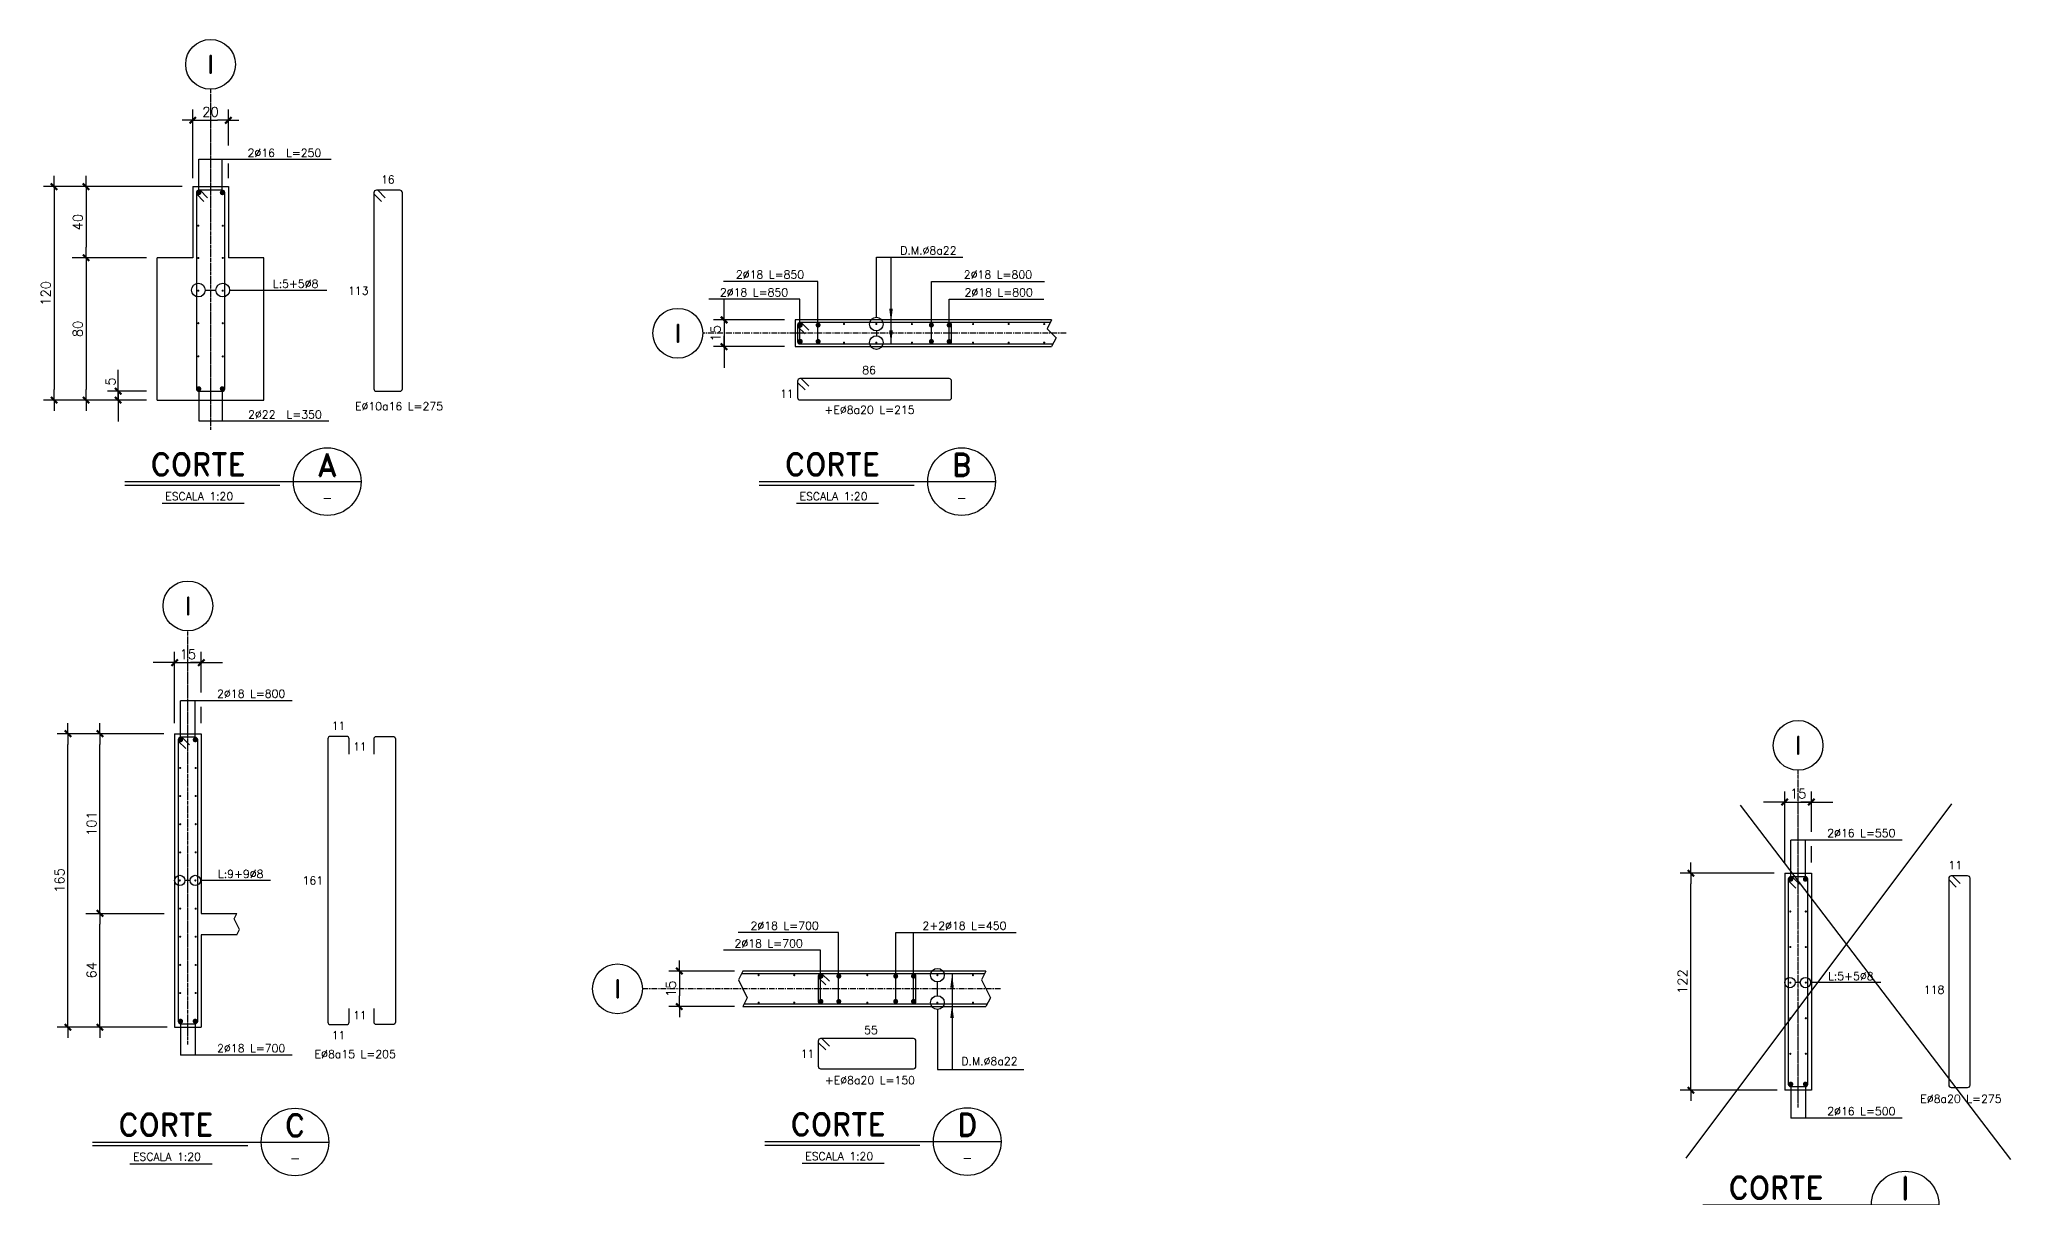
# Model space of a CAD drawing. Header units: millimetres. Extents: x 120 to 6193, y 171 to 3610.
# Drawn here: x 3421 to 6193, y 1936 to 3564 of the extents above; entities that cross this region are included whole.
import ezdxf
from ezdxf.enums import TextEntityAlignment as Align

# ---------------------------------------------------------------- set-up
doc = ezdxf.new("R2010")
doc.units = ezdxf.units.MM
doc.header["$LTSCALE"] = 0.5
doc.linetypes.add('CENTER', pattern=[50.8, 31.75, -6.35, 6.35, -6.35])
doc.linetypes.add('EJES', pattern=[12.5, 10, -1, 0.5, -1])
for name, color, linetype in [('CONTORNOS', 3, 'Continuous'), ('CORTES', 5, 'Continuous'), ('EJES', 1, 'CENTER'), ('revision', 1, 'Continuous'), ('TEXTOS-FE', 9, 'Continuous')]:
    doc.layers.add(name, color=color, linetype=linetype)
doc.styles.add('ROMAND', font='romand')
doc.styles.add('ROMANS', font='romans')
doc.styles.add('ROMANS0', font='romans.shx')
doc.styles.add('SIETE50', font='ROMAND.SHX', dxfattribs={"height": 31.5})
doc.linetypes.add('LCORTE', pattern='A,0.75,[136,ltypeshp.shx,S=0.125,R=0,X=0,Y=0],-0.5,0.7', length=1.95)
doc.dimstyles.new('ING20', dxfattribs={"dimscale": 50, "dimtxt": 0.27, "dimasz": 0.3, "dimexe": 0.3, "dimexo": 1, "dimgap": 0.1, "dimtad": 1, "dimlfac": 0.4, "dimzin": 12, "dimdsep": 46, "dimtxsty": 'ROMANS', "dimblk1": 'TICK1', "dimblk2": 'TICK1', "dimsah": 1, "dimcen": 0.09, "dimse1": 1, "dimse2": 1, "dimclrd": 2, "dimclre": 1, "dimclrt": 3, "dimadec": 0, "dimazin": 0, "dimtfac": 1, "dimtix": 1, "dimtmove": 2, "dimatfit": 3, "dimldrblk": 'TICK1', "dimfxl": 1, "dimtolj": 1, "dimtzin": 12, "dimarcsym": 0})

# ---------------------------------------------------------------- blocks, each defined once
blk = doc.blocks.new('TICK1')
at = {"color": 2}
for points in [[(0, 0), (-1, 0)], [(0, 0), (1, 0)]]:
    blk.add_lwpolyline(points, dxfattribs=at)
at = {"color": 2, "const_width": 0.2}
blk.add_lwpolyline([(-0.3, -0.3), (0.3, 0.3)], dxfattribs=at)
blk = doc.blocks.new('*D89')
at = {"layer": 'CORTES', "color": 2, "lineweight": -2}
blk.add_line((3651.8, 3449.9), (3671.8, 3449.9), dxfattribs=at)
at = {"layer": 'Defpoints', "color": 0}
for p in [(3636.8, 3449.9), (3686.8, 3449.9), (3686.8, 3449.9)]:
    blk.add_point(p, dxfattribs=at)
at = {"layer": 'CORTES', "color": 2, "lineweight": -2, "xscale": 15, "yscale": 15, "zscale": 15, "rotation": 180}
blk.add_blockref('TICK1', (3636.8, 3449.9), dxfattribs=at)
at = {"layer": 'CORTES', "color": 2, "lineweight": -2, "xscale": 15, "yscale": 15, "zscale": 15}
blk.add_blockref('TICK1', (3686.8, 3449.9), dxfattribs=at)
at = {"layer": 'CORTES', "color": 3, "insert": (3661.8, 3461.7), "char_height": 13.5, "attachment_point": 5, "style": 'ROMANS'}
blk.add_mtext('\\A1;20', dxfattribs=at)
blk = doc.blocks.new('*D90')
at = {"layer": 'CORTES', "color": 2, "lineweight": -2}
blk.add_line((3441.8, 3341.6), (3441.8, 3071.6), dxfattribs=at)
at = {"layer": 'Defpoints', "color": 0}
for p in [(3441.8, 3356.6), (3441.8, 3056.6), (3441.8, 3056.6)]:
    blk.add_point(p, dxfattribs=at)
at = {"layer": 'CORTES', "color": 2, "lineweight": -2, "xscale": 15, "yscale": 15, "zscale": 15}
for p, rotation in [((3441.8, 3356.6), 90), ((3441.8, 3056.6), 270)]:
    blk.add_blockref('TICK1', p, dxfattribs=dict(at, rotation=rotation))
at = {"layer": 'CORTES', "color": 3, "insert": (3430.1, 3206.6), "char_height": 13.5, "attachment_point": 5, "rotation": 90, "style": 'ROMANS'}
blk.add_mtext('\\A1;120', dxfattribs=at)
blk = doc.blocks.new('EJE-1')
at = {"color": 3, "linetype": 'Continuous'}
blk.add_circle((0, 0), 35, dxfattribs=at)
at = {"color": 5, "linetype": 'Continuous', "style": 'ROMAND'}
blk.add_attdef('0', text='', height=25, dxfattribs=at).set_placement((0.2, 0), align=Align.MIDDLE)
blk = doc.blocks.new('t-corte')
at = {"color": 6}
for p, q in [((-169.7, -4.9), (162.3, -4.9)), ((-169.7, -9.9), (48.3, -9.9))]:
    blk.add_line(p, q, dxfattribs=at)
at = {"color": 3}
blk.add_line((-117.3, -35.3), (-1.8, -35.3), dxfattribs=at)
blk.add_circle((114.8, -4.9), 47.5, dxfattribs=at)
at = {"color": 6, "style": 'SIETE50'}
blk.add_text('CORTE', height=31.5, dxfattribs=at).set_placement((-133.4, 3.7))
blk.add_attdef('A', text='', height=31.5, dxfattribs=at).set_placement((114.9, 18.7), align=Align.MIDDLE_CENTER)
at = {"color": 3, "style": 'ROMANS'}
blk.add_attdef('ESCALA', (-113, -31.1), '', height=11.2, dxfattribs=at)
blk.add_attdef('-', text='', height=13, dxfattribs=at).set_placement((115, -27.7), align=Align.MIDDLE)
blk = doc.blocks.new('*D91')
at = {"layer": 'CORTES', "color": 2, "lineweight": -2}
for p, q in [((3531.8, 3084.1), (3531.8, 3099.1)), ((3531.8, 3069.1), (3531.8, 3056.6)), ((3531.8, 3041.6), (3531.8, 3026.6))]:
    blk.add_line(p, q, dxfattribs=at)
at = {"layer": 'Defpoints', "color": 0}
for p in [(3531.8, 3069.1), (3531.8, 3056.6), (3531.8, 3056.6)]:
    blk.add_point(p, dxfattribs=at)
at = {"layer": 'CORTES', "color": 2, "lineweight": -2, "xscale": 15, "yscale": 15, "zscale": 15}
for p, rotation in [((3531.8, 3069.1), 270), ((3531.8, 3056.6), 90)]:
    blk.add_blockref('TICK1', p, dxfattribs=dict(at, rotation=rotation))
at = {"layer": 'CORTES', "color": 3, "insert": (3521.2, 3082.6), "char_height": 13.5, "attachment_point": 5, "rotation": 90, "style": 'ROMANS'}
blk.add_mtext('\\A1;5', dxfattribs=at)
blk = doc.blocks.new('*D92')
at = {"layer": 'CORTES', "color": 2, "lineweight": -2}
blk.add_line((3486.8, 3241.6), (3486.8, 3071.6), dxfattribs=at)
at = {"layer": 'Defpoints', "color": 0}
for p in [(3486.8, 3256.6), (3486.8, 3056.6), (3486.8, 3056.6)]:
    blk.add_point(p, dxfattribs=at)
at = {"layer": 'CORTES', "color": 2, "lineweight": -2, "xscale": 15, "yscale": 15, "zscale": 15}
for p, rotation in [((3486.8, 3256.6), 90), ((3486.8, 3056.6), 270)]:
    blk.add_blockref('TICK1', p, dxfattribs=dict(at, rotation=rotation))
at = {"layer": 'CORTES', "color": 3, "insert": (3475.1, 3156.6), "char_height": 13.5, "attachment_point": 5, "rotation": 90, "style": 'ROMANS'}
blk.add_mtext('\\A1;80', dxfattribs=at)
blk = doc.blocks.new('*D93')
at = {"layer": 'CORTES', "color": 2, "lineweight": -2}
blk.add_line((3486.8, 3341.6), (3486.8, 3271.6), dxfattribs=at)
at = {"layer": 'Defpoints', "color": 0}
for p in [(3486.8, 3356.6), (3486.8, 3256.6), (3486.8, 3256.6)]:
    blk.add_point(p, dxfattribs=at)
at = {"layer": 'CORTES', "color": 2, "lineweight": -2, "xscale": 15, "yscale": 15, "zscale": 15}
for p, rotation in [((3486.8, 3356.6), 90), ((3486.8, 3256.6), 270)]:
    blk.add_blockref('TICK1', p, dxfattribs=dict(at, rotation=rotation))
at = {"layer": 'CORTES', "color": 3, "insert": (3475.1, 3306.6), "char_height": 13.5, "attachment_point": 5, "rotation": 90, "style": 'ROMANS'}
blk.add_mtext('\\A1;40', dxfattribs=at)
blk = doc.blocks.new('*D94')
at = {"layer": 'CORTES', "color": 2, "lineweight": -2}
for p, q in [((4383.8, 3184.3), (4383.8, 3199.3)), ((4383.8, 3169.3), (4383.8, 3131.8)), ((4383.8, 3116.8), (4383.8, 3101.8))]:
    blk.add_line(p, q, dxfattribs=at)
at = {"layer": 'Defpoints', "color": 0}
for p in [(4383.8, 3169.3), (4383.8, 3131.8), (4383.8, 3131.8)]:
    blk.add_point(p, dxfattribs=at)
at = {"layer": 'CORTES', "color": 2, "lineweight": -2, "xscale": 15, "yscale": 15, "zscale": 15}
for p, rotation in [((4383.8, 3169.3), 270), ((4383.8, 3131.8), 90)]:
    blk.add_blockref('TICK1', p, dxfattribs=dict(at, rotation=rotation))
at = {"layer": 'CORTES', "color": 3, "insert": (4372, 3150.5), "char_height": 13.5, "attachment_point": 5, "rotation": 90, "style": 'ROMANS'}
blk.add_mtext('\\A1;15', dxfattribs=at)
blk = doc.blocks.new('FLECHA')
at = {"color": 2}
blk.add_lwpolyline([(0, 0, 0, 5, 0), (19.2, 0, 5, 5, 0)], format="xyseb", dxfattribs=at)
blk = doc.blocks.new('*D95')
at = {"layer": 'CORTES', "color": 2, "lineweight": -2}
blk.add_line((4320.9, 2239.2), (4320.9, 2219.2), dxfattribs=at)
at = {"layer": 'Defpoints', "color": 0}
for p in [(4320.9, 2254.2), (4320.9, 2204.2), (4320.9, 2204.2)]:
    blk.add_point(p, dxfattribs=at)
at = {"layer": 'CORTES', "color": 2, "lineweight": -2, "xscale": 15, "yscale": 15, "zscale": 15}
for p, rotation in [((4320.9, 2254.2), 90), ((4320.9, 2204.2), 270)]:
    blk.add_blockref('TICK1', p, dxfattribs=dict(at, rotation=rotation))
at = {"layer": 'CORTES', "color": 3, "insert": (4309.2, 2229.2), "char_height": 13.5, "attachment_point": 5, "rotation": 90, "style": 'ROMANS'}
blk.add_mtext('\\A1;15', dxfattribs=at)
blk = doc.blocks.new('*D96')
at = {"layer": 'CORTES', "color": 2, "lineweight": -2}
for p, q in [((3596.3, 2687.7), (3581.3, 2687.7)), ((3611.3, 2687.7), (3648.8, 2687.7)), ((3663.8, 2687.7), (3678.8, 2687.7))]:
    blk.add_line(p, q, dxfattribs=at)
at = {"layer": 'Defpoints', "color": 0}
for p in [(3611.3, 2687.7), (3648.8, 2687.7), (3648.8, 2687.7)]:
    blk.add_point(p, dxfattribs=at)
at = {"layer": 'CORTES', "color": 2, "lineweight": -2, "xscale": 15, "yscale": 15, "zscale": 15}
blk.add_blockref('TICK1', (3611.3, 2687.7), dxfattribs=at)
at = {"layer": 'CORTES', "color": 2, "lineweight": -2, "xscale": 15, "yscale": 15, "zscale": 15, "rotation": 180}
blk.add_blockref('TICK1', (3648.8, 2687.7), dxfattribs=at)
at = {"layer": 'CORTES', "color": 3, "insert": (3630, 2699.4), "char_height": 13.5, "attachment_point": 5, "style": 'ROMANS'}
blk.add_mtext('\\A1;15', dxfattribs=at)
blk = doc.blocks.new('*D97')
at = {"layer": 'CORTES', "color": 2, "lineweight": -2}
blk.add_line((3461.3, 2190.2), (3461.3, 2572.7), dxfattribs=at)
at = {"layer": 'Defpoints', "color": 0}
for p in [(3461.3, 2587.7), (3461.3, 2587.7), (3461.3, 2175.2)]:
    blk.add_point(p, dxfattribs=at)
at = {"layer": 'CORTES', "color": 2, "lineweight": -2, "xscale": 15, "yscale": 15, "zscale": 15}
for p, rotation in [((3461.3, 2587.7), 90), ((3461.3, 2175.2), 270)]:
    blk.add_blockref('TICK1', p, dxfattribs=dict(at, rotation=rotation))
at = {"layer": 'CORTES', "color": 3, "insert": (3449.5, 2381.4), "char_height": 13.5, "attachment_point": 5, "rotation": 90, "style": 'ROMANS'}
blk.add_mtext('\\A1;165', dxfattribs=at)
blk = doc.blocks.new('*D98')
at = {"layer": 'CORTES', "color": 2, "lineweight": -2}
blk.add_line((3506.3, 2190.2), (3506.3, 2320.2), dxfattribs=at)
at = {"layer": 'Defpoints', "color": 0}
for p in [(3506.3, 2335.2), (3506.3, 2335.2), (3506.3, 2175.2)]:
    blk.add_point(p, dxfattribs=at)
at = {"layer": 'CORTES', "color": 2, "lineweight": -2, "xscale": 15, "yscale": 15, "zscale": 15}
for p, rotation in [((3506.3, 2335.2), 90), ((3506.3, 2175.2), 270)]:
    blk.add_blockref('TICK1', p, dxfattribs=dict(at, rotation=rotation))
at = {"layer": 'CORTES', "color": 3, "insert": (3494.5, 2255.2), "char_height": 13.5, "attachment_point": 5, "rotation": 90, "style": 'ROMANS'}
blk.add_mtext('\\A1;64', dxfattribs=at)
blk = doc.blocks.new('*D99')
at = {"layer": 'CORTES', "color": 2, "lineweight": -2}
blk.add_line((3506.3, 2350.2), (3506.3, 2572.7), dxfattribs=at)
at = {"layer": 'Defpoints', "color": 0}
for p in [(3506.3, 2587.7), (3506.3, 2587.7), (3506.3, 2335.2)]:
    blk.add_point(p, dxfattribs=at)
at = {"layer": 'CORTES', "color": 2, "lineweight": -2, "xscale": 15, "yscale": 15, "zscale": 15}
for p, rotation in [((3506.3, 2587.7), 90), ((3506.3, 2335.2), 270)]:
    blk.add_blockref('TICK1', p, dxfattribs=dict(at, rotation=rotation))
at = {"layer": 'CORTES', "color": 3, "insert": (3494.5, 2461.4), "char_height": 13.5, "attachment_point": 5, "rotation": 90, "style": 'ROMANS'}
blk.add_mtext('\\A1;101', dxfattribs=at)
blk = doc.blocks.new('*D104')
at = {"layer": 'CORTES', "color": 2, "lineweight": -2}
for p, q in [((5860, 2491.7), (5845, 2491.7)), ((5875, 2491.7), (5912.5, 2491.7)), ((5927.5, 2491.7), (5942.5, 2491.7))]:
    blk.add_line(p, q, dxfattribs=at)
at = {"layer": 'Defpoints', "color": 0}
for p in [(5875, 2491.7), (5912.5, 2491.7), (5912.5, 2491.7)]:
    blk.add_point(p, dxfattribs=at)
at = {"layer": 'CORTES', "color": 2, "lineweight": -2, "xscale": 15, "yscale": 15, "zscale": 15}
blk.add_blockref('TICK1', (5875, 2491.7), dxfattribs=at)
at = {"layer": 'CORTES', "color": 2, "lineweight": -2, "xscale": 15, "yscale": 15, "zscale": 15, "rotation": 180}
blk.add_blockref('TICK1', (5912.5, 2491.7), dxfattribs=at)
at = {"layer": 'CORTES', "color": 3, "insert": (5893.8, 2503.5), "char_height": 13.5, "attachment_point": 5, "style": 'ROMANS'}
blk.add_mtext('\\A1;15', dxfattribs=at)
blk = doc.blocks.new('*D105')
at = {"layer": 'CORTES', "color": 2, "lineweight": -2}
blk.add_line((5743.1, 2101.7), (5743.1, 2376.7), dxfattribs=at)
at = {"layer": 'Defpoints', "color": 0}
for p in [(5743.1, 2391.7), (5743.1, 2391.7), (5743.1, 2086.7)]:
    blk.add_point(p, dxfattribs=at)
at = {"layer": 'CORTES', "color": 2, "lineweight": -2, "xscale": 15, "yscale": 15, "zscale": 15}
for p, rotation in [((5743.1, 2391.7), 90), ((5743.1, 2086.7), 270)]:
    blk.add_blockref('TICK1', p, dxfattribs=dict(at, rotation=rotation))
at = {"layer": 'CORTES', "color": 3, "insert": (5731.3, 2239.2), "char_height": 13.5, "attachment_point": 5, "rotation": 90, "style": 'ROMANS'}
blk.add_mtext('\\A1;122', dxfattribs=at)

msp = doc.modelspace()

# ---------------------------------------------------------------- linework, layer by layer
at = {"color": 1, "linetype": 'LCORTE'}
for p, q in [((3586.827, 3056.621), (3586.827, 3256.621)), ((3736.827, 3056.621), (3736.827, 3256.621))]:
    msp.add_line(p, q, dxfattribs=at)
at = {"layer": 'CONTORNOS', "color": 2, "ltscale": 0.5}
for p, q in [((3695.017, 2327.687), (3698.767, 2335.187)), ((3702.517, 2312.687), (3695.017, 2327.687)), ((3698.767, 2305.187), (3702.517, 2312.687))]:
    msp.add_line(p, q, dxfattribs=at)
at = {"layer": 'CORTES', "color": 1, "linetype": 'EJES'}
for p, q in [((3661.827, 3493.519), (3661.827, 3014.882)), ((3630.017, 2150.806), (3630.017, 2732.304)), ((5893.769, 2062.333), (5893.769, 2536.33))]:
    msp.add_line(p, q, dxfattribs=at)
at = {"layer": 'CORTES', "color": 1}
for p, q in [((3636.827, 3368.611), (3636.827, 3464.903)), ((3686.827, 3414.236), (3686.827, 3464.903)), ((3645.324, 3395.182), (3831.407, 3395.182)), ((3645.324, 3348.118), (3645.324, 3395.182)), ((3678.324, 3348.118), (3678.324, 3395.182)), ((3686.827, 3368.611), (3686.827, 3389.043)), ((3621.827, 3356.621), (3426.827, 3356.621)), ((3571.665, 3256.621), (3467.191, 3256.621)), ((4597.866, 3173.045), (4597.866, 3257.626)), ((4618.514, 3135.637), (4618.514, 3257.626)), ((3654.254, 3211.17), (3669.394, 3211.17)), ((3688.594, 3211.17), (3825.43, 3211.17)), ((4468.757, 3169.283), (4368.757, 3169.283)), ((4468.757, 3131.783), (4368.757, 3131.783)), ((4597.866, 3153.845), (4597.866, 3147.013)), ((3571.827, 3056.621), (3426.827, 3056.621)), ((3571.827, 3069.121), (3516.827, 3069.121)), ((3645.324, 3072.618), (3645.324, 3027.466)), ((3678.324, 3072.618), (3678.324, 3027.466)), ((3645.324, 3027.466), (3828.169, 3027.466)), ((3611.267, 2602.687), (3611.267, 2702.687)), ((3648.767, 2645.844), (3648.767, 2702.687)), ((3619.765, 2579.185), (3619.765, 2634.121)), ((3776.56, 2634.121), (3619.77, 2634.121)), ((3640.265, 2579.185), (3640.265, 2634.121)), ((3648.767, 2602.687), (3648.767, 2625.491)), ((3596.267, 2587.687), (3446.267, 2587.687)), ((5875.019, 2406.714), (5875.019, 2506.714)), ((5912.519, 2449.871), (5912.519, 2506.714)), ((5883.516, 2383.211), (5883.516, 2438.147)), ((6040.311, 2438.147), (5883.522, 2438.147)), ((5904.016, 2383.211), (5904.016, 2438.147)), ((5912.519, 2406.714), (5912.519, 2429.518)), ((5860.019, 2391.714), (5728.084, 2391.714)), ((3633.168, 2381.436), (3625.805, 2381.436)), ((3746.204, 2381.436), (3647.645, 2381.436)), ((3486.506, 2335.187), (3596.719, 2335.187)), ((4398.597, 2254.192), (4305.928, 2254.192)), ((4704.331, 2250.131), (4704.331, 2115.642)), ((4683.682, 2219.422), (4683.682, 2238.755)), ((5896.919, 2237.895), (5889.556, 2237.895)), ((6009.956, 2237.895), (5911.396, 2237.895)), ((4398.597, 2204.192), (4305.928, 2204.192)), ((4683.682, 2200.222), (4683.682, 2115.642)), ((3600.707, 2175.187), (3446.267, 2175.187)), ((3619.765, 2183.693), (3619.765, 2135.737)), ((3640.265, 2183.693), (3640.265, 2135.737)), ((3776.56, 2135.737), (3619.77, 2135.737)), ((5864.459, 2086.714), (5728.084, 2086.714)), ((5883.516, 2095.219), (5883.516, 2047.264)), ((5904.016, 2095.219), (5904.016, 2047.264)), ((6040.311, 2047.264), (5883.522, 2047.264))]:
    msp.add_line(p, q, dxfattribs=at)
at = {"layer": 'CORTES'}
for p, q in [((3636.827, 3356.621), (3686.827, 3356.621)), ((3636.827, 3356.621), (3636.827, 3256.621)), ((3686.827, 3356.621), (3686.827, 3256.621)), ((3636.827, 3256.621), (3586.827, 3256.621)), ((3736.827, 3256.621), (3686.827, 3256.621)), ((4844.214, 3169.283), (4483.757, 3169.283)), ((4483.757, 3169.283), (4483.757, 3131.783)), ((4483.757, 3131.783), (4844.214, 3131.783)), ((3586.827, 3056.621), (3736.827, 3056.621)), ((3611.267, 2587.687), (3648.767, 2587.687)), ((3611.267, 2587.687), (3611.267, 2175.187)), ((3648.767, 2587.687), (3648.767, 2335.187)), ((5875.019, 2391.714), (5912.519, 2391.714)), ((5875.019, 2391.714), (5875.019, 2086.714)), ((5912.519, 2391.714), (5912.519, 2086.714)), ((3648.767, 2335.187), (3698.767, 2335.187)), ((3698.767, 2305.187), (3648.767, 2305.187)), ((3648.767, 2305.187), (3648.767, 2175.187)), ((4751.898, 2254.192), (4410.181, 2254.192)), ((4410.181, 2204.192), (4751.898, 2204.192)), ((3611.267, 2175.187), (3648.767, 2175.187)), ((5912.519, 2086.714), (5875.019, 2086.714))]:
    msp.add_line(p, q, dxfattribs=at)
at = {"layer": 'CORTES', "color": 2}
for p, q in [((3641.824, 3346.318), (3652.431, 3335.712)), ((3647.124, 3351.618), (3657.731, 3341.012)), ((4487.009, 3160.235), (4497.615, 3149.629)), ((4492.309, 3165.535), (4502.915, 3154.929)), ((4844.214, 3169.283), (4837.964, 3156.783)), ((4837.964, 3156.783), (4850.464, 3144.283)), ((4850.464, 3144.283), (4844.214, 3131.783)), ((3616.265, 2577.385), (3626.871, 2566.778)), ((3621.565, 2582.685), (3632.171, 2572.078)), ((5885.316, 2386.711), (5895.923, 2376.104)), ((5880.016, 2381.411), (5890.623, 2370.804)), ((4410.181, 2254.192), (4403.931, 2241.692)), ((4516.07, 2245.145), (4526.676, 2234.538)), ((4521.37, 2250.445), (4531.976, 2239.838)), ((4751.898, 2254.192), (4745.648, 2241.692)), ((4403.931, 2241.692), (4416.431, 2216.692)), ((4745.648, 2241.692), (4758.148, 2216.692)), ((4416.431, 2216.692), (4410.181, 2204.192)), ((4758.148, 2216.692), (4751.898, 2204.192))]:
    msp.add_line(p, q, dxfattribs=at)
at = {"layer": 'CORTES', "color": 7}
for p, q in [((3891.502, 3346.318), (3902.109, 3335.712)), ((3896.802, 3351.618), (3907.409, 3341.012)), ((4487.009, 3081.515), (4497.615, 3070.909)), ((4492.309, 3086.815), (4502.915, 3076.209)), ((4516.07, 2153.924), (4526.676, 2143.318)), ((4521.37, 2159.224), (4531.976, 2148.618))]:
    msp.add_line(p, q, dxfattribs=at)
at = {"layer": 'CORTES', "color": 1, "linetype": 'Continuous'}
for p, q in [((4597.866, 3257.626), (4719.368, 3257.626)), ((4515.509, 3223.47), (4383.181, 3223.47)), ((4515.509, 3139.035), (4515.509, 3223.47)), ((4675.257, 3223.47), (4834.076, 3223.47)), ((4675.257, 3139.035), (4675.257, 3223.47)), ((4490.509, 3198.47), (4362.238, 3198.47)), ((4490.509, 3139.035), (4490.509, 3198.47)), ((4700.257, 3198.47), (4833.527, 3198.47)), ((4700.257, 3139.035), (4700.257, 3198.47)), ((4544.57, 2308.379), (4403.742, 2308.379)), ((4544.57, 2211.445), (4544.57, 2308.379)), ((4625.07, 2308.379), (4794.546, 2308.379)), ((4625.07, 2211.445), (4625.07, 2308.379)), ((4650.07, 2211.445), (4650.07, 2308.379)), ((4519.57, 2283.379), (4382.799, 2283.379)), ((4519.57, 2211.445), (4519.57, 2283.379)), ((4683.682, 2115.642), (4805.184, 2115.642))]:
    msp.add_line(p, q, dxfattribs=at)
at = {"layer": 'CORTES', "color": 7, "ltscale": 0.5}
for p, q in [((6110.909, 2387.966), (6121.516, 2377.359)), ((6105.609, 2382.666), (6116.216, 2372.059))]:
    msp.add_line(p, q, dxfattribs=at)
at = {"layer": 'CORTES', "color": 2}
for points in [[(3678.324, 3069.118, 0.41421356), (3681.824, 3072.618), (3681.824, 3348.118, 0.41421356), (3678.324, 3351.618), (3659.324, 3351.618), (3645.324, 3351.618, 0.41421356), (3641.824, 3348.118), (3641.824, 3072.618, 0.41421356), (3645.324, 3069.118)], [(4700.257, 3135.535, 0.41421356), (4703.757, 3139.035), (4703.757, 3162.035, 0.41421356), (4700.257, 3165.535), (4528.259, 3165.535), (4490.509, 3165.535, 0.41421356), (4487.009, 3162.035), (4487.009, 3139.035, 0.41421356), (4490.509, 3135.535)], [(3640.265, 2180.187, 0.41421356), (3643.765, 2183.687), (3643.765, 2579.185, 0.41421356), (3640.265, 2582.685), (3633.765, 2582.685), (3619.765, 2582.685, 0.41421356), (3616.265, 2579.185), (3616.265, 2183.687, 0.41421356), (3619.765, 2180.187)], [(5904.016, 2091.714, 0.41421356), (5907.516, 2095.214), (5907.516, 2383.211, 0.41421356), (5904.016, 2386.711), (5897.516, 2386.711), (5883.516, 2386.711, 0.41421356), (5880.016, 2383.211), (5880.016, 2095.214, 0.41421356), (5883.516, 2091.714)], [(4650.07, 2207.945, 0.41421356), (4653.57, 2211.445), (4653.57, 2246.945, 0.41421356), (4650.07, 2250.445), (4553.82, 2250.445), (4519.57, 2250.445, 0.41421356), (4516.07, 2246.945), (4516.07, 2211.445, 0.41421356), (4519.57, 2207.945)]]:
    msp.add_lwpolyline(points, format="xyb", close=True, dxfattribs=at)
for points, const_width in [([(3643.574, 3348.118, 1), (3647.074, 3348.118, 1)], 3.5), ([(3676.574, 3348.118, 1), (3680.074, 3348.118, 1)], 3.5), ([(3643.904, 3301.638, 1), (3645.404, 3301.638, 1)], 1.5), ([(3678.244, 3301.638, 1), (3679.744, 3301.638, 1)], 1.5), ([(3643.904, 3256.434, 1), (3645.404, 3256.434, 1)], 1.5), ([(3678.244, 3256.434, 1), (3679.744, 3256.434, 1)], 1.5), ([(3643.904, 3210.421, 1), (3645.404, 3210.421, 1)], 1.5), ([(3678.244, 3210.421, 1), (3679.744, 3210.421, 1)], 1.5), ([(3643.904, 3164.688, 1), (3645.404, 3164.688, 1)], 1.5), ([(3678.244, 3164.688, 1), (3679.744, 3164.688, 1)], 1.5), ([(4488.759, 3162.035, 1), (4492.259, 3162.035, 1)], 3.5), ([(4489.256, 3162.035, 1), (4492.756, 3162.035, 1)], 3.5), ([(4514.256, 3162.035, 1), (4517.756, 3162.035, 1)], 3.5), ([(4552.366, 3162.695, 1), (4552.366, 3164.195, 1)], 1.5), ([(4597.866, 3162.695, 1), (4597.866, 3164.195, 1)], 1.5), ([(4647.866, 3162.695, 1), (4647.866, 3164.195, 1)], 1.5), ([(4673.504, 3162.035, 1), (4677.004, 3162.035, 1)], 3.5), ([(4673.507, 3162.035, 1), (4677.007, 3162.035, 1)], 3.5), ([(4698.504, 3162.035, 1), (4702.004, 3162.035, 1)], 3.5), ([(4698.507, 3162.035, 1), (4702.007, 3162.035, 1)], 3.5), ([(4733.869, 3162.695, 1), (4733.869, 3164.195, 1)], 1.5), ([(4783.869, 3162.695, 1), (4783.869, 3164.195, 1)], 1.5), ([(4833.869, 3162.695, 1), (4833.869, 3164.195, 1)], 1.5), ([(4488.759, 3139.035, 1), (4492.259, 3139.035, 1)], 3.5), ([(4489.256, 3139.035, 1), (4492.756, 3139.035, 1)], 3.5), ([(4514.256, 3139.035, 1), (4517.756, 3139.035, 1)], 3.5), ([(4552.366, 3138.163, -1), (4552.366, 3136.663, -1)], 1.5), ([(4597.866, 3138.163, -1), (4597.866, 3136.663, -1)], 1.5), ([(4647.866, 3138.163, -1), (4647.866, 3136.663, -1)], 1.5), ([(4673.504, 3139.035, 1), (4677.004, 3139.035, 1)], 3.5), ([(4673.507, 3139.035, 1), (4677.007, 3139.035, 1)], 3.5), ([(4698.504, 3139.035, 1), (4702.004, 3139.035, 1)], 3.5), ([(4698.507, 3139.035, 1), (4702.007, 3139.035, 1)], 3.5), ([(4733.869, 3138.163, -1), (4733.869, 3136.663, -1)], 1.5), ([(4783.869, 3138.163, -1), (4783.869, 3136.663, -1)], 1.5), ([(4833.869, 3138.163, -1), (4833.869, 3136.663, -1)], 1.5), ([(3643.904, 3117.977, 1), (3645.404, 3117.977, 1)], 1.5), ([(3678.244, 3117.977, 1), (3679.744, 3117.977, 1)], 1.5), ([(3643.574, 3072.618, 1), (3647.074, 3072.618, 1)], 3.5), ([(3676.574, 3072.618, 1), (3680.074, 3072.618, 1)], 3.5), ([(3618.015, 2579.185, 1), (3621.515, 2579.185, 1)], 3.5), ([(3638.515, 2579.185, 1), (3642.015, 2579.185, 1)], 3.5), ([(3618.345, 2539.635, -1), (3619.845, 2539.635, -1)], 1.5), ([(3640.185, 2539.635, -1), (3641.685, 2539.635, -1)], 1.5), ([(3618.345, 2500.085, -1), (3619.845, 2500.085, -1)], 1.5), ([(3640.185, 2500.085, -1), (3641.685, 2500.085, -1)], 1.5), ([(3618.345, 2460.535, -1), (3619.845, 2460.535, -1)], 1.5), ([(3640.185, 2460.535, -1), (3641.685, 2460.535, -1)], 1.5), ([(3618.345, 2420.986, -1), (3619.845, 2420.986, -1)], 1.5), ([(3640.185, 2420.986, -1), (3641.685, 2420.986, -1)], 1.5), ([(5881.766, 2383.211, 1), (5885.266, 2383.211, 1)], 3.5), ([(5902.266, 2383.211, 1), (5905.766, 2383.211, 1)], 3.5), ([(3617.816, 2381.436, 1), (3619.316, 2381.436, 1)], 1.5), ([(3639.656, 2381.436, 1), (3641.156, 2381.436, 1)], 1.5), ([(3618.345, 2341.886, 1), (3619.845, 2341.886, 1)], 1.5), ([(3640.185, 2341.886, 1), (3641.685, 2341.886, 1)], 1.5), ([(5882.096, 2337.839, -1), (5883.596, 2337.839, -1)], 1.5), ([(5903.936, 2337.839, -1), (5905.436, 2337.839, -1)], 1.5), ([(3618.345, 2302.336, 1), (3619.845, 2302.336, 1)], 1.5), ([(3640.185, 2302.336, 1), (3641.685, 2302.336, 1)], 1.5), ([(5882.096, 2287.839, -1), (5883.596, 2287.839, -1)], 1.5), ([(5903.936, 2287.839, -1), (5905.436, 2287.839, -1)], 1.5), ([(3618.345, 2262.787, 1), (3619.845, 2262.787, 1)], 1.5), ([(3640.185, 2262.787, 1), (3641.685, 2262.787, 1)], 1.5), ([(4432.419, 2247.605, 1), (4432.419, 2249.105, 1)], 1.5), ([(4482.419, 2247.605, 1), (4482.419, 2249.105, 1)], 1.5), ([(4518.317, 2246.945, 1), (4521.817, 2246.945, 1)], 3.5), ([(4543.317, 2246.945, 1), (4546.817, 2246.945, 1)], 3.5), ([(4585.128, 2247.605, 1), (4585.128, 2249.105, 1)], 1.5), ([(4623.317, 2246.945, 1), (4626.817, 2246.945, 1)], 3.5), ([(4623.32, 2246.945, 1), (4626.82, 2246.945, 1)], 3.5), ([(4648.317, 2246.945, 1), (4651.817, 2246.945, 1)], 3.5), ([(4648.32, 2246.945, 1), (4651.82, 2246.945, 1)], 3.5), ([(4683.682, 2247.605, 1), (4683.682, 2249.105, 1)], 1.5), ([(4733.682, 2247.605, 1), (4733.682, 2249.105, 1)], 1.5), ([(3618.345, 2223.237, 1), (3619.845, 2223.237, 1)], 1.5), ([(3640.185, 2223.237, 1), (3641.685, 2223.237, 1)], 1.5), ([(5882.096, 2237.839, -1), (5883.596, 2237.839, -1)], 1.5), ([(5903.936, 2237.839, -1), (5905.436, 2237.839, -1)], 1.5), ([(4432.419, 2210.572, -1), (4432.419, 2209.072, -1)], 1.5), ([(4482.419, 2210.572, -1), (4482.419, 2209.072, -1)], 1.5), ([(4518.317, 2211.445, 1), (4521.817, 2211.445, 1)], 3.5), ([(4543.317, 2211.445, 1), (4546.817, 2211.445, 1)], 3.5), ([(4585.128, 2210.572, -1), (4585.128, 2209.072, -1)], 1.5), ([(4623.317, 2211.445, 1), (4626.817, 2211.445, 1)], 3.5), ([(4623.32, 2211.445, 1), (4626.82, 2211.445, 1)], 3.5), ([(4648.317, 2211.445, 1), (4651.817, 2211.445, 1)], 3.5), ([(4648.32, 2211.445, 1), (4651.82, 2211.445, 1)], 3.5), ([(4683.682, 2210.572, -1), (4683.682, 2209.072, -1)], 1.5), ([(4733.682, 2210.572, -1), (4733.682, 2209.072, -1)], 1.5), ([(5882.096, 2187.839, 1), (5883.596, 2187.839, 1)], 1.5), ([(5903.936, 2187.839, 1), (5905.436, 2187.839, 1)], 1.5), ([(3618.015, 2183.687, 1), (3621.515, 2183.687, 1)], 3.5), ([(3638.515, 2183.687, 1), (3642.015, 2183.687, 1)], 3.5), ([(5882.096, 2137.839, 1), (5883.596, 2137.839, 1)], 1.5), ([(5903.936, 2137.839, 1), (5905.436, 2137.839, 1)], 1.5), ([(5881.766, 2095.214, 1), (5885.266, 2095.214, 1)], 3.5), ([(5902.266, 2095.214, 1), (5905.766, 2095.214, 1)], 3.5)]:
    msp.add_lwpolyline(points, format="xyb", close=True, dxfattribs=dict(at, const_width=const_width))
at = {"layer": 'CORTES', "color": 7}
for points in [[(3928.002, 3069.118, 0.41421356), (3931.502, 3072.618), (3931.502, 3348.118, 0.41421356), (3928.002, 3351.618), (3909.002, 3351.618), (3895.002, 3351.618, 0.41421356), (3891.502, 3348.118), (3891.502, 3072.618, 0.41421356), (3895.002, 3069.118)], [(4700.257, 3056.815, 0.41421356), (4703.757, 3060.315), (4703.757, 3083.315, 0.41421356), (4700.257, 3086.815), (4528.259, 3086.815), (4490.509, 3086.815, 0.41421356), (4487.009, 3083.315), (4487.009, 3060.315, 0.41421356), (4490.509, 3056.815)], [(4650.07, 2116.724, 0.41421356), (4653.57, 2120.224), (4653.57, 2155.724, 0.41421356), (4650.07, 2159.224), (4548.82, 2159.224), (4519.57, 2159.224, 0.41421356), (4516.07, 2155.724), (4516.07, 2120.224, 0.41421356), (4519.57, 2116.724)]]:
    msp.add_lwpolyline(points, format="xyb", close=True, dxfattribs=at)
at = {"layer": 'CORTES', "color": 2}
msp.add_lwpolyline([(4841.842, 3165.535), (4793.976, 3165.535), (4490.509, 3165.535, 0.41421356), (4487.009, 3162.035), (4487.009, 3139.035, 0.41421356), (4490.509, 3135.535), (4845.592, 3135.535)], format="xyb", dxfattribs=at)
at = {"layer": 'CORTES', "color": 7, "ltscale": 0.5, "elevation": 0}
for points in [[(3856.705, 2558.94), (3856.705, 2580.44, 0.41421356), (3853.205, 2583.94), (3830.205, 2583.94, 0.41421356), (3826.705, 2580.44), (3826.705, 2182.44, 0.41421356), (3830.205, 2178.94), (3853.205, 2178.94, 0.41421356), (3856.705, 2182.44), (3856.705, 2201.44)], [(3891.705, 2558.94), (3891.705, 2580.44, -0.41421356), (3895.205, 2583.94), (3918.205, 2583.94, -0.41421356), (3921.705, 2580.44), (3921.705, 2182.44, -0.41421356), (3918.205, 2178.94), (3895.205, 2178.94, -0.41421356), (3891.705, 2182.44), (3891.705, 2201.44)]]:
    msp.add_lwpolyline(points, format="xyb", dxfattribs=at)
msp.add_lwpolyline([(6132.109, 2090.466, 0.41421356), (6135.609, 2093.966), (6135.609, 2384.466, 0.41421356), (6132.109, 2387.966), (6120.609, 2387.966), (6109.109, 2387.966, 0.41421356), (6105.609, 2384.466), (6105.609, 2093.966, 0.41421356), (6109.109, 2090.466)], format="xyb", close=True, dxfattribs=at)
at = {"layer": 'CORTES', "color": 2}
for points in [[(4750.024, 2250.445), (4640.62, 2250.445), (4408.307, 2250.445)], [(4412.057, 2207.945), (4753.774, 2207.945)]]:
    msp.add_lwpolyline(points, dxfattribs=at)
at = {"layer": 'CORTES', "color": 1}
for centre, radius in [((3644.654, 3211.17), 9.6), ((3678.994, 3211.17), 9.6), ((4597.866, 3163.445), 9.6), ((4597.866, 3137.413), 9.6), ((3618.566, 2381.436), 7.239), ((3640.406, 2381.436), 7.239), ((4683.682, 2248.355), 9.6), ((5882.318, 2237.895), 7.239), ((5904.158, 2237.895), 7.239), ((4683.682, 2209.822), 9.6)]:
    msp.add_circle(centre, radius, dxfattribs=at)
at = {"layer": 'EJES', "ltscale": 0.5}
for p, q in [((4864.708, 3150.533), (4353.757, 3150.533)), ((4772.392, 2229.192), (4269.023, 2229.192))]:
    msp.add_line(p, q, dxfattribs=at)
at = {"layer": 'revision', "ltscale": 0.5}
for p, q in [((5736.426, 1991.266), (6109.758, 2489.254)), ((5812.149, 2487.494), (6192.525, 1989.507))]:
    msp.add_line(p, q, dxfattribs=at)

# ---------------------------------------------------------------- block references
at = {"layer": 'CORTES'}
for name, p, values in [('EJE-1', (3661.827, 3528.519), {'0': 'I'}), ('EJE-1', (4318.757, 3150.533), {'0': 'I'}), ('t-corte', (3711.094, 2946.937), {'ESCALA': 'ESCALA 1:20', 'A': 'A', '-': '-'}), ('t-corte', (4602.892, 2946.937), {'ESCALA': 'ESCALA 1:20', 'A': 'B', '-': '-'}), ('EJE-1', (3630.017, 2767.304), {'0': 'I'}), ('EJE-1', (5893.769, 2571.33), {'0': 'I'}), ('EJE-1', (4234.023, 2229.192), {'0': 'I'}), ('t-corte', (3665.769, 2018.714), {'ESCALA': 'ESCALA 1:20', 'A': 'C', '-': '-'}), ('t-corte', (4610.858, 2019.346), {'ESCALA': 'ESCALA 1:20', 'A': 'D', '-': '-'}), ('t-corte', (5929.521, 1930.241), {'ESCALA': 'ESCALA 1:20', 'A': 'I', '-': '-'})]:
    msp.add_blockref(name, p, dxfattribs=at).add_auto_attribs(values)
at = {"layer": 'CORTES', "color": 1, "xscale": -1, "rotation": 270}
for p in [(4618.514, 3165.753), (4618.514, 3135.637)]:
    msp.add_blockref('FLECHA', p, dxfattribs=at)
at = {"layer": 'CORTES', "color": 1, "rotation": 270}
for p in [(4704.331, 2250.131), (4704.331, 2207.515)]:
    msp.add_blockref('FLECHA', p, dxfattribs=at)

# ---------------------------------------------------------------- texts
at = {"layer": 'CORTES', "color": 9, "style": 'ROMANS0'}
for s, p in [('2%%c16  L=250', (3765.71, 3404.037)), ('2%%c22  L=350', (3766.418, 3036.321))]:
    msp.add_text(s, height=11.25, dxfattribs=at).set_placement(p, align=Align.MIDDLE)
at = {"layer": 'CORTES', "color": 3, "style": 'ROMANS0'}
for s, p in [('16', (3911.015, 3366.618)), ('113', (3869.502, 3210.368)), ('86', (4587.673, 3098.815)), ('11', (4472.009, 3065.565)), ('55', (4590.177, 2171.224)), ('11', (4501.07, 2137.974))]:
    msp.add_text(s, height=11.25, dxfattribs=at).set_placement(p, align=Align.MIDDLE)
at = {"layer": 'CORTES', "color": 9}
for s, style, p in [('D.M.%%C8a22', 'ROMANS', (4671.077, 3261.247)), ('2%%c18 L=850', 'ROMANS', (4448.396, 3227.38)), ('2%%c18 L=800', 'ROMANS', (4768.861, 3227.38)), ('2%%c18 L=850', 'ROMANS', (4425.896, 3202.38)), ('2%%c18 L=800', 'ROMANS', (4769.869, 3202.38)), ('2%%C18 L=800', 'ROMANS0', (3718.968, 2638.359)), ('2%%C16 L=550', 'ROMANS0', (5982.719, 2442.386)), ('L:9+9%%c8', 'ROMANS0', (3704.149, 2384.948)), ('2%%c18 L=700', 'ROMANS', (4468.957, 2312.29)), ('2+2%%c18 L=450', 'ROMANS', (4721.76, 2312.29)), ('2%%c18 L=700', 'ROMANS', (4446.457, 2287.29)), ('L:5+5%%c8', 'ROMANS0', (5967.9, 2241.407)), ('2%%C18 L=700', 'ROMANS0', (3718.968, 2139.976)), ('D.M.%%C8a22', 'ROMANS', (4756.893, 2121.803)), ('2%%C16 L=500', 'ROMANS0', (5982.719, 2051.502))]:
    msp.add_text(s, height=11.25, dxfattribs=dict(at, style=style)).set_placement(p, align=Align.CENTER)
at = {"layer": 'CORTES', "color": 3, "style": 'ROMANS0'}
for s, p in [('E%%c10a16 L=275', (3926.802, 3042.298)), ('+E%%c8a20 L=215', (4588.288, 3037.315)), ('+E%%C8a20 L=150', (4588.835, 2095.053))]:
    msp.add_text(s, height=11.25, dxfattribs=at).set_placement(p, align=Align.CENTER)
at = {"layer": 'CORTES', "color": 3, "ltscale": 0.5, "style": 'ROMANS0'}
for s, p in [('11', (3841.705, 2598.94)), ('11', (3871.705, 2569.69)), ('161', (3805.647, 2381.44)), ('11', (6114.859, 2402.966)), ('118', (6084.982, 2227.966)), ('11', (3871.705, 2191.94)), ('11', (3841.705, 2163.94))]:
    msp.add_text(s, height=11.25, dxfattribs=at).set_placement(p, align=Align.MIDDLE)
for s, p in [('E%%C8a15 L=205', (3865.229, 2131.734)), ('E%%c8a20 L=275', (6122.711, 2068.945))]:
    msp.add_text(s, height=11.25, dxfattribs=at).set_placement(p, align=Align.CENTER)
at = {"layer": 'TEXTOS-FE', "color": 9, "style": 'ROMANS0'}
msp.add_text('L:5+5%%c8', height=11.25, dxfattribs=at).set_placement((3781.398, 3214.529), align=Align.CENTER)

# ---------------------------------------------------------------- dimensions: what is measured, and where the dimension line sits
at = {"layer": 'CORTES'}
for base, p1, p2, picture, middle in [((3686.827, 3449.903), (3636.827, 3449.903), (3686.827, 3449.903), '*D89', (3661.827, 3461.653)), ((3648.767, 2687.687), (3611.267, 2687.687), (3648.767, 2687.687), '*D96', (3630.017, 2699.437)), ((5912.519, 2491.714), (5875.019, 2491.714), (5912.519, 2491.714), '*D104', (5893.769, 2503.464))]:
    dim = msp.add_linear_dim(base=base, p1=p1, p2=p2, dimstyle='ING20', dxfattribs=at)
    dim.commit()
    dim.dimension.update_dxf_attribs({"geometry": picture, "text_midpoint": middle})
for base, p1, p2, picture, middle in [((3441.827, 3056.621), (3441.827, 3356.621), (3441.827, 3056.621), '*D90', (3430.077, 3206.621)), ((3486.827, 3256.621), (3486.827, 3356.621), (3486.827, 3256.621), '*D93', (3475.077, 3306.621)), ((3486.827, 3056.621), (3486.827, 3256.621), (3486.827, 3056.621), '*D92', (3475.077, 3156.621)), ((4383.757, 3131.783), (4383.757, 3169.283), (4383.757, 3131.783), '*D94', (4372.007, 3150.533)), ((3461.267, 2587.687), (3461.267, 2175.187), (3461.267, 2587.687), '*D97', (3449.517, 2381.437)), ((3506.267, 2587.687), (3506.267, 2335.187), (3506.267, 2587.687), '*D99', (3494.517, 2461.437)), ((5743.084, 2391.714), (5743.084, 2086.714), (5743.084, 2391.714), '*D105', (5731.334, 2239.214)), ((3506.267, 2335.187), (3506.267, 2175.187), (3506.267, 2335.187), '*D98', (3494.517, 2255.187))]:
    dim = msp.add_linear_dim(base=base, p1=p1, p2=p2, angle=90, dimstyle='ING20', dxfattribs=at)
    dim.commit()
    dim.dimension.update_dxf_attribs({"geometry": picture, "text_midpoint": middle})
dim = msp.add_linear_dim(base=(3531.827, 3056.621), p1=(3531.827, 3069.121), p2=(3531.827, 3056.621), angle=90, dimstyle='ING20', dxfattribs=at)
dim.commit()
dim.dimension.update_dxf_attribs({"geometry": '*D91', "text_midpoint": (3521.202, 3082.603), "dimtype": 160})
dim = msp.add_linear_dim(base=(4320.928, 2204.192), p1=(4320.928, 2254.192), p2=(4320.928, 2204.192), angle=90, text='15', dimstyle='ING20', dxfattribs=at)
dim.commit()
dim.dimension.update_dxf_attribs({"geometry": '*D95', "text_midpoint": (4309.178, 2229.192)})

doc.saveas('drawing.dxf')
